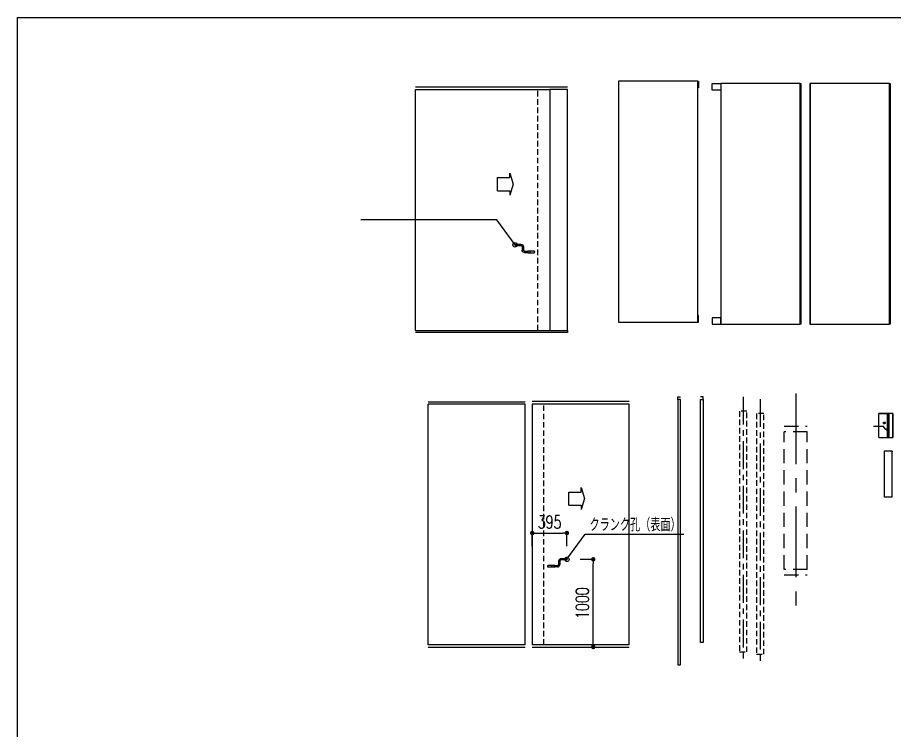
# Model space of a CAD drawing. Header units: millimetres. Extents: x -336714 to 313259, y -164504 to 205815.
# Drawn here: x -336714 to -236792, y 40213 to 121489 of the extents above; entities that cross this region are included whole.
import ezdxf
from ezdxf.enums import TextEntityAlignment as Align

# ---------------------------------------------------------------- set-up
doc = ezdxf.new("R2010")
doc.units = ezdxf.units.MM
doc.header["$LTSCALE"] = 10
doc.header["$PDMODE"] = 35
doc.header["$PDSIZE"] = 5
doc.linetypes.add('CENTER', pattern=[50.8, 31.75, -6.35, 6.35, -6.35])
doc.linetypes.add('HIDDEN', pattern=[9.525, 6.35, -3.175])
for name, color, linetype in [('_P18_文字', 3, 'Continuous'), ('_P18_製品', 4, 'Continuous'), ('_P18_製品寸法', 9, 'Continuous'), ('_製品', 4, 'Continuous'), ('_製品芯線', 1, 'CENTER')]:
    doc.layers.add(name, color=color, linetype=linetype)
doc.styles.add('OKAMURA', font='simplex8.shx', dxfattribs={"width": 0.7, "bigfont": 'BIGFONT.shx'})
doc.dimstyles.new('OKAMURA-050', dxfattribs={"dimscale": 50, "dimtxt": 3, "dimasz": 1, "dimexe": 0, "dimexo": 3, "dimgap": 1, "dimtad": 1, "dimdec": 8, "dimdsep": 46, "dimtxsty": 'OKAMURA', "dimblk1": 'DOT', "dimblk2": 'DOT', "dimsah": 1, "dimcen": 0, "dimclrt": 3, "dimadec": 0, "dimazin": 0, "dimtfac": 1, "dimtdec": 8, "dimtix": 1, "dimtmove": 2, "dimatfit": 3, "dimfxl": 1, "dimtolj": 1, "dimarcsym": 0})

# ---------------------------------------------------------------- blocks, each defined once
blk = doc.blocks.new('*U238')
at = {"layer": '_P18_製品'}
for p, q in [((0, 25), (0, 2770)), ((1104, 25), (1104, 2770))]:
    blk.add_line(p, q, dxfattribs=at)
for points in [[(0, 2795), (1104, 2795)], [(1104, 2770), (0, 2770)], [(1104, 25), (0, 25)], [(0, 0), (1104, 0)]]:
    blk.add_lwpolyline(points, dxfattribs=at)
blk = doc.blocks.new('A$C4DE83343')
at = {"color": 0, "linetype": 'ByBlock'}
for p, q in [((-91, 171), (-91, 218.1)), ((-69, 218.1), (-91, 218.1)), ((-69, 171), (-69, 218.1)), ((-90, 146), (-91, 171)), ((-91, 171), (-69, 171)), ((-90, 146), (-70, 146)), ((-88.5, 136), (-88.5, 146)), ((-71.5, 145.5), (-88.5, 145.5)), ((-88.5, 136), (-71.5, 136)), ((-87, 135), (-86, 136)), ((-87, 109), (-87, 135)), ((-87, 135), (-73, 135)), ((-85, 119), (-85, 136)), ((-85, 122.7), (-84.2, 122)), ((-85, 122.7), (-75, 122.7)), ((-75, 119), (-85, 119)), ((-85, 119), (-80, 116.1)), ((-84.2, 118.6), (-84.2, 136)), ((-75.7, 122), (-84.2, 122)), ((-75, 119), (-80, 116.1)), ((-75.7, 118.6), (-75.7, 136)), ((-75, 122.7), (-75.7, 122)), ((-75, 119), (-75, 136)), ((-73, 135), (-74, 136)), ((-73, 109), (-73, 135)), ((-71.5, 136), (-71.5, 146)), ((-70, 146), (-69, 171)), ((-21, 95), (-59, 95)), ((-21, 81), (-59, 81)), ((-10, 11.5), (-9, 12.5)), ((-10, 8.5), (-10, 11.5)), ((-9, 7.5), (-10, 8.5)), ((-7, 12.5), (-9, 12.5)), ((-9, 12.5), (-9, 7.5)), ((-7, 7.5), (-9, 7.5)), ((-7, 1), (-7, 67)), ((-6, 0), (-7, 1)), ((7, 1), (-7, 1)), ((6, 0), (7, 1)), ((7, 1), (7, 67)), ((7, 12.5), (9, 12.5)), ((7, 7.5), (9, 7.5)), ((9, 12.5), (9, 7.5)), ((10, 11.5), (9, 12.5)), ((9, 7.5), (10, 8.5)), ((10, 8.5), (10, 11.5)), ((-6, 0), (6, 0))]:
    blk.add_line(p, q, dxfattribs=at)
for radius in [1.5, 1]:
    blk.add_circle((0, 12.5), radius, dxfattribs=at)
for centre, radius, start, end in [((-80, 199), 22, 60.0002, 120.00001), ((-59, 109), 28, 180, 270), ((-59, 109), 14, 180, 270), ((-21, 67), 28, 0, 90), ((-21, 67), 14, 0, 90)]:
    blk.add_arc(centre, radius, start, end, dxfattribs=at)
blk = doc.blocks.new('_DOT')
at = {"color": 0, "linetype": 'ByBlock'}
blk.add_line((-0.5, 0), (-1, 0), dxfattribs=at)
at = {"color": 0, "linetype": 'ByBlock', "const_width": 0.5}
blk.add_lwpolyline([(-0.25, 0, 1), (0.25, 0, 1)], format="xyb", close=True, dxfattribs=at)
blk = doc.blocks.new('*D251')
at = {"layer": '_P18_製品寸法', "color": 0, "lineweight": -2, "transparency": 16777216}
for p, q in [((0, 1150), (0, 1300)), ((50, 1300), (345, 1300)), ((395, 1150), (395, 1300))]:
    blk.add_line(p, q, dxfattribs=at)
at = {"layer": 'Defpoints', "color": 0, "transparency": 16777216}
for p in [(395, 1300), (0, 1000), (395, 1000)]:
    blk.add_point(p, dxfattribs=at)
at = {"layer": '_P18_製品寸法', "color": 0, "lineweight": -2, "transparency": 16777216, "xscale": 50, "yscale": 50, "zscale": 50, "rotation": 180}
blk.add_blockref('_DOT', (0, 1300), dxfattribs=at)
at = {"layer": '_P18_製品寸法', "color": 0, "lineweight": -2, "transparency": 16777216, "xscale": 50, "yscale": 50, "zscale": 50}
blk.add_blockref('_DOT', (395, 1300), dxfattribs=at)
at = {"layer": '_P18_製品寸法', "color": 3, "transparency": 16777216, "insert": (197.5, 1425), "char_height": 150, "attachment_point": 5, "style": 'OKAMURA'}
blk.add_mtext('\\A1;395', dxfattribs=at)
blk = doc.blocks.new('*D252')
at = {"layer": '_P18_製品寸法', "color": 0, "lineweight": -2, "transparency": 16777216}
for p, q in [((545, 1000), (695, 1000)), ((695, 50), (695, 950)), ((545, 0), (695, 0))]:
    blk.add_line(p, q, dxfattribs=at)
at = {"layer": 'Defpoints', "color": 0, "transparency": 16777216}
for p in [(395, 1000), (695, 1000), (395, 0)]:
    blk.add_point(p, dxfattribs=at)
at = {"layer": '_P18_製品寸法', "color": 0, "lineweight": -2, "transparency": 16777216, "xscale": 50, "yscale": 50, "zscale": 50}
for p, rotation in [((695, 1000), 90), ((695, 0), 270)]:
    blk.add_blockref('_DOT', p, dxfattribs=dict(at, rotation=rotation))
at = {"layer": '_P18_製品寸法', "color": 3, "transparency": 16777216, "insert": (570, 500), "char_height": 150, "attachment_point": 5, "rotation": 90, "style": 'OKAMURA'}
blk.add_mtext('\\A1;1000', dxfattribs=at)
blk = doc.blocks.new('*U31')
blk.add_line((0, 25), (0, 25))
at = {"layer": '_P18_製品'}
for p, q in [((0, 25), (0, 0)), ((0, 0), (31, 0)), ((31, 0), (31, 25))]:
    blk.add_line(p, q, dxfattribs=at)
for points in [[(0, 3025), (0, 3055), (31, 3055)], [(31, 25), (31, 3025), (0, 3025), (0, 25)]]:
    blk.add_lwpolyline(points, dxfattribs=at)
blk = doc.blocks.new('*U32')
at = {"layer": '_P18_製品'}
for p, q in [((31, 2799.9), (0, 2799.9)), ((31, 2770), (31, 2799.9))]:
    blk.add_line(p, q, dxfattribs=at)
blk.add_lwpolyline([(31, 0), (0, 0), (0, 2770), (31, 2770)], close=True, dxfattribs=at)
blk = doc.blocks.new('*U245')
at = {"layer": '_P18_文字'}
blk.add_lwpolyline([(1135, 1000), (928.6, 1285.9), (-623.7, 1285.9)], dxfattribs=at)
at = {"layer": '_P18_製品'}
for p, q in [((0, 2800), (1733.8, 2800)), ((0, 25), (0, 2770)), ((0, 25), (0, 2770)), ((1075.2, 1817.3), (1114.2, 1692.3)), ((1075.2, 1767.3), (1075.2, 1817.3)), ((1075.2, 1767.3), (1075.2, 1817.3)), ((933.5, 1617.3), (933.5, 1767.3)), ((933.5, 1767.3), (1075.2, 1767.3)), ((933.5, 1617.3), (1075.2, 1617.3)), ((1114.2, 1692.3), (1075.2, 1567.3)), ((1075.2, 1617.3), (1075.2, 1567.3)), ((1733.8, 0), (0, 0)), ((1733.8, 25), (1733.8, 0))]:
    blk.add_line(p, q, dxfattribs=at)
at = {"layer": '_P18_製品', "linetype": 'HIDDEN'}
blk.add_line((1396.6, 25), (1396.6, 2770), dxfattribs=at)
at = {"layer": '_P18_製品'}
for points in [[(0, 2770), (1530, 2770)], [(0, 25), (1630, 25)]]:
    blk.add_lwpolyline(points, dxfattribs=at)
blk.add_lwpolyline([(1733.8, 2770), (1530, 2770), (1530, 25), (1733.8, 25)], close=True, dxfattribs=at)
blk.add_circle((1135, 1000), 25, dxfattribs=at)
at = {"layer": '_P18_製品', "xscale": -1, "rotation": 270}
blk.add_blockref('A$C4DE83343', (1135, 1000), dxfattribs=at)
blk = doc.blocks.new('*U41')
at = {"layer": '_P18_製品'}
for points in [[(-101, 2745), (0, 2745), (0, 2670), (-101, 2670)], [(0, 0), (904, 0), (904, 2745), (0, 2745)], [(-101, 0), (0, 0), (0, 75), (-101, 75)]]:
    blk.add_lwpolyline(points, close=True, dxfattribs=at)
blk.add_lwpolyline([(904, 2745), (911, 2745), (911, 0), (904, 0)], dxfattribs=at)
blk = doc.blocks.new('PARTITION_P18_TE_IN_ROOM_FRONT_VIEW')
at = {"layer": '_P18_製品'}
for points in [[(0, 2745), (-7, 2745), (-7, 0), (0, 0)], [(904, 2745), (911, 2745), (911, 0), (904, 0)]]:
    blk.add_lwpolyline(points, dxfattribs=at)
blk.add_lwpolyline([(0, 0), (904, 0), (904, 2745), (0, 2745)], close=True, dxfattribs=at)
blk = doc.blocks.new('P_MAIN_RAIL')
at = {"layer": '_製品', "color": 5, "linetype": 'HIDDEN'}
blk.add_lwpolyline([(-41.3, 0), (41.3, 0), (41.3, 2745), (-41.3, 2745)], close=True, dxfattribs=at)
at = {"layer": '_製品芯線'}
blk.add_line((0, 2910), (0, -123.3), dxfattribs=at)
blk = doc.blocks.new('*U53')
at = {"layer": '_P18_製品'}
blk.add_lwpolyline([(0, 0), (904, 0), (904, 2745), (0, 2745)], close=True, dxfattribs=at)
for points in [[(904, 2745), (911, 2745), (911, 2670), (904, 2670)], [(904, 0), (911, 0), (911, 75), (904, 75)]]:
    blk.add_lwpolyline(points, dxfattribs=at)
blk = doc.blocks.new('P_MAIN_RAIL_80.6')
at = {"layer": '_製品', "color": 5, "linetype": 'HIDDEN'}
blk.add_lwpolyline([(-40.3, 0), (40.3, 0), (40.3, 2745), (-40.3, 2745)], close=True, dxfattribs=at)
at = {"layer": '_製品芯線'}
blk.add_line((0, 2910), (0, -123.3), dxfattribs=at)
blk = doc.blocks.new('*U66')
at = {"layer": '_P18_製品'}
blk.add_line((0, 5217), (0, 0), dxfattribs=at)
for points in [[(0, 0), (911, 0), (911, 5217), (0, 5217)], [(911, 5217), (918, 5217), (918, 5142), (911, 5142)], [(911, 0), (918, 0), (918, 75), (911, 75)]]:
    blk.add_lwpolyline(points, dxfattribs=at)
blk = doc.blocks.new('*U240')
at = {"color": 6}
blk.add_lwpolyline([(1127, 2770), (1104, 2770), (1104, 25), (1127, 25), (1127, 2770)], close=True, dxfattribs=at)
at = {"layer": '_P18_文字'}
blk.add_lwpolyline([(732, 1000), (526, 1286), (-624, 1286)], dxfattribs=at)
at = {"layer": '_P18_製品'}
for p, q in [((0, 2800), (1605, 2800)), ((0, 25), (0, 2770)), ((0, 25), (0, 2770)), ((1127, 2770), (1127, 25)), ((531, 1617), (531, 1767)), ((531, 1767), (672, 1767)), ((531, 1617), (672, 1617)), ((672, 1817), (711, 1692)), ((672, 1767), (672, 1817)), ((672, 1767), (672, 1817)), ((711, 1692), (672, 1567)), ((672, 1617), (672, 1567)), ((1605, 0), (0, 0))]:
    blk.add_line(p, q, dxfattribs=at)
at = {"layer": '_P18_製品', "linetype": 'HIDDEN'}
blk.add_line((994, 25), (994, 2770), dxfattribs=at)
at = {"layer": '_P18_製品'}
for points in [[(0, 2770), (1127, 2770)], [(0, 25), (1227, 25)]]:
    blk.add_lwpolyline(points, dxfattribs=at)
blk.add_lwpolyline([(1605, 2770), (1127, 2770), (1127, 25), (1605, 25)], close=True, dxfattribs=at)
at = {"layer": '_P18_製品', "color": 2}
blk.add_lwpolyline([(1582, 2770), (1605, 2770), (1605, 25), (1582, 25), (1582, 2770)], close=True, dxfattribs=at)
at = {"layer": '_P18_製品'}
blk.add_circle((732, 1000), 25, dxfattribs=at)
at = {"layer": '_P18_製品', "xscale": -1, "rotation": 270}
blk.add_blockref('A$C4DE83343', (732, 1000), dxfattribs=at)
blk = doc.blocks.new('*U269')
at = {"layer": '_製品', "color": 5, "linetype": 'HIDDEN'}
for p, q in [((0, 25), (0, 642.5)), ((102.5, 25), (102.5, 642.5))]:
    blk.add_line(p, q, dxfattribs=at)
for points in [[(0, 667.5), (102.5, 667.5)], [(102.5, 642.5), (0, 642.5)], [(102.5, 25), (0, 25)], [(0, 0), (102.5, 0)]]:
    blk.add_lwpolyline(points, dxfattribs=at)
at = {"layer": '_製品芯線'}
blk.add_line((51.3, 814.7), (51.3, -198.3), dxfattribs=at)
blk = doc.blocks.new('*U250')
at = {"layer": '_P18_文字'}
blk.add_lwpolyline([(395, 1000), (601.34, 1285.93), (1727.7, 1285.93)], dxfattribs=at)
at = {"layer": '_P18_製品'}
for p, q in [((1104, 2800), (0, 2800)), ((1104, 25), (1104, 2770)), ((1104, 25), (1104, 2770)), ((557.42, 1817.27), (596.42, 1692.27)), ((557.42, 1767.27), (557.42, 1817.27)), ((557.42, 1767.27), (557.42, 1817.27)), ((415.72, 1617.27), (415.72, 1767.27)), ((415.72, 1767.27), (557.42, 1767.27)), ((415.72, 1617.27), (557.42, 1617.27)), ((596.42, 1692.27), (557.42, 1567.27)), ((557.42, 1617.27), (557.42, 1567.27)), ((0, 0), (1104, 0))]:
    blk.add_line(p, q, dxfattribs=at)
at = {"layer": '_P18_製品', "linetype": 'HIDDEN'}
blk.add_line((133.4, 25), (133.4, 2770), dxfattribs=at)
at = {"layer": '_P18_製品'}
for points in [[(1104, 2770), (0, 2770)], [(0, 2770), (0, 25)], [(1104, 25), (0, 25)]]:
    blk.add_lwpolyline(points, dxfattribs=at)
blk.add_circle((395, 1000), 25, dxfattribs=at)
at = {"layer": '_P18_製品', "rotation": 90.00000000000001}
blk.add_blockref('A$C4DE83343', (395, 1000), dxfattribs=at)
at = {"layer": '_P18_文字', "style": 'OKAMURA', "width": 0.7}
blk.add_text('クランク孔（表面）', height=150, dxfattribs=at).set_placement((1171.28, 1394.03), align=Align.MIDDLE_CENTER)
at = {"layer": '_P18_製品寸法'}
for base, p1, angle, picture, middle in [((395, 1300), (0, 1000), 180, '*D251', (197.5, 1425)), ((695, 1000), (395, 0), 90, '*D252', (570, 500))]:
    dim = blk.add_linear_dim(base=base, p1=p1, p2=(395, 1000), angle=angle, dimstyle='OKAMURA-050', override={"dimtad": 1, "dimdec": 1}, dxfattribs=at)
    dim.commit()
    dim.dimension.update_dxf_attribs({"geometry": picture, "text_midpoint": middle})

msp = doc.modelspace()

# ---------------------------------------------------------------- linework, layer by layer
at = {"layer": '_P18_製品寸法'}
msp.add_lwpolyline([(76366, -41063), (-336714, -41063), (-336714, 121489), (76366, 121489)], close=True, dxfattribs=at)

# ---------------------------------------------------------------- block references
for name, p, xscale, yscale, zscale in [('*U53', (-268235, 86767), 10, 10, 10), ('*U41', (-256564, 86520), 10, 10, 10), ('PARTITION_P18_TE_IN_ROOM_FRONT_VIEW', (-246380, 86520), 10, 10, 10), ('*U245', (-291377, 85576), 10, 10, 10), ('*U31', (-261464, 47696), 10, 10, 10), ('*U32', (-258901, 50236), 10, 10, 10), ('P_MAIN_RAIL_80.6', (-254031, 49164), 10, 10, 10), ('*U269', (-249342, 57946), 25.4, 25.4, 25.4), ('*U238', (-289920, 49726), 10, 10, 10)]:
    msp.add_blockref(name, p, dxfattribs=dict(xscale=xscale, yscale=yscale, zscale=zscale))
at = {"xscale": 10, "yscale": 10}
for name, p in [('P_MAIN_RAIL', (-252080, 48901)), ('*U250', (-278060, 49724))]:
    msp.add_blockref(name, p, dxfattribs=at)
for name, p in [('*U240', (-238564, 73586)), ('*U66', (-237982, 66841))]:
    msp.add_blockref(name, p)

doc.saveas('drawing.dxf')
